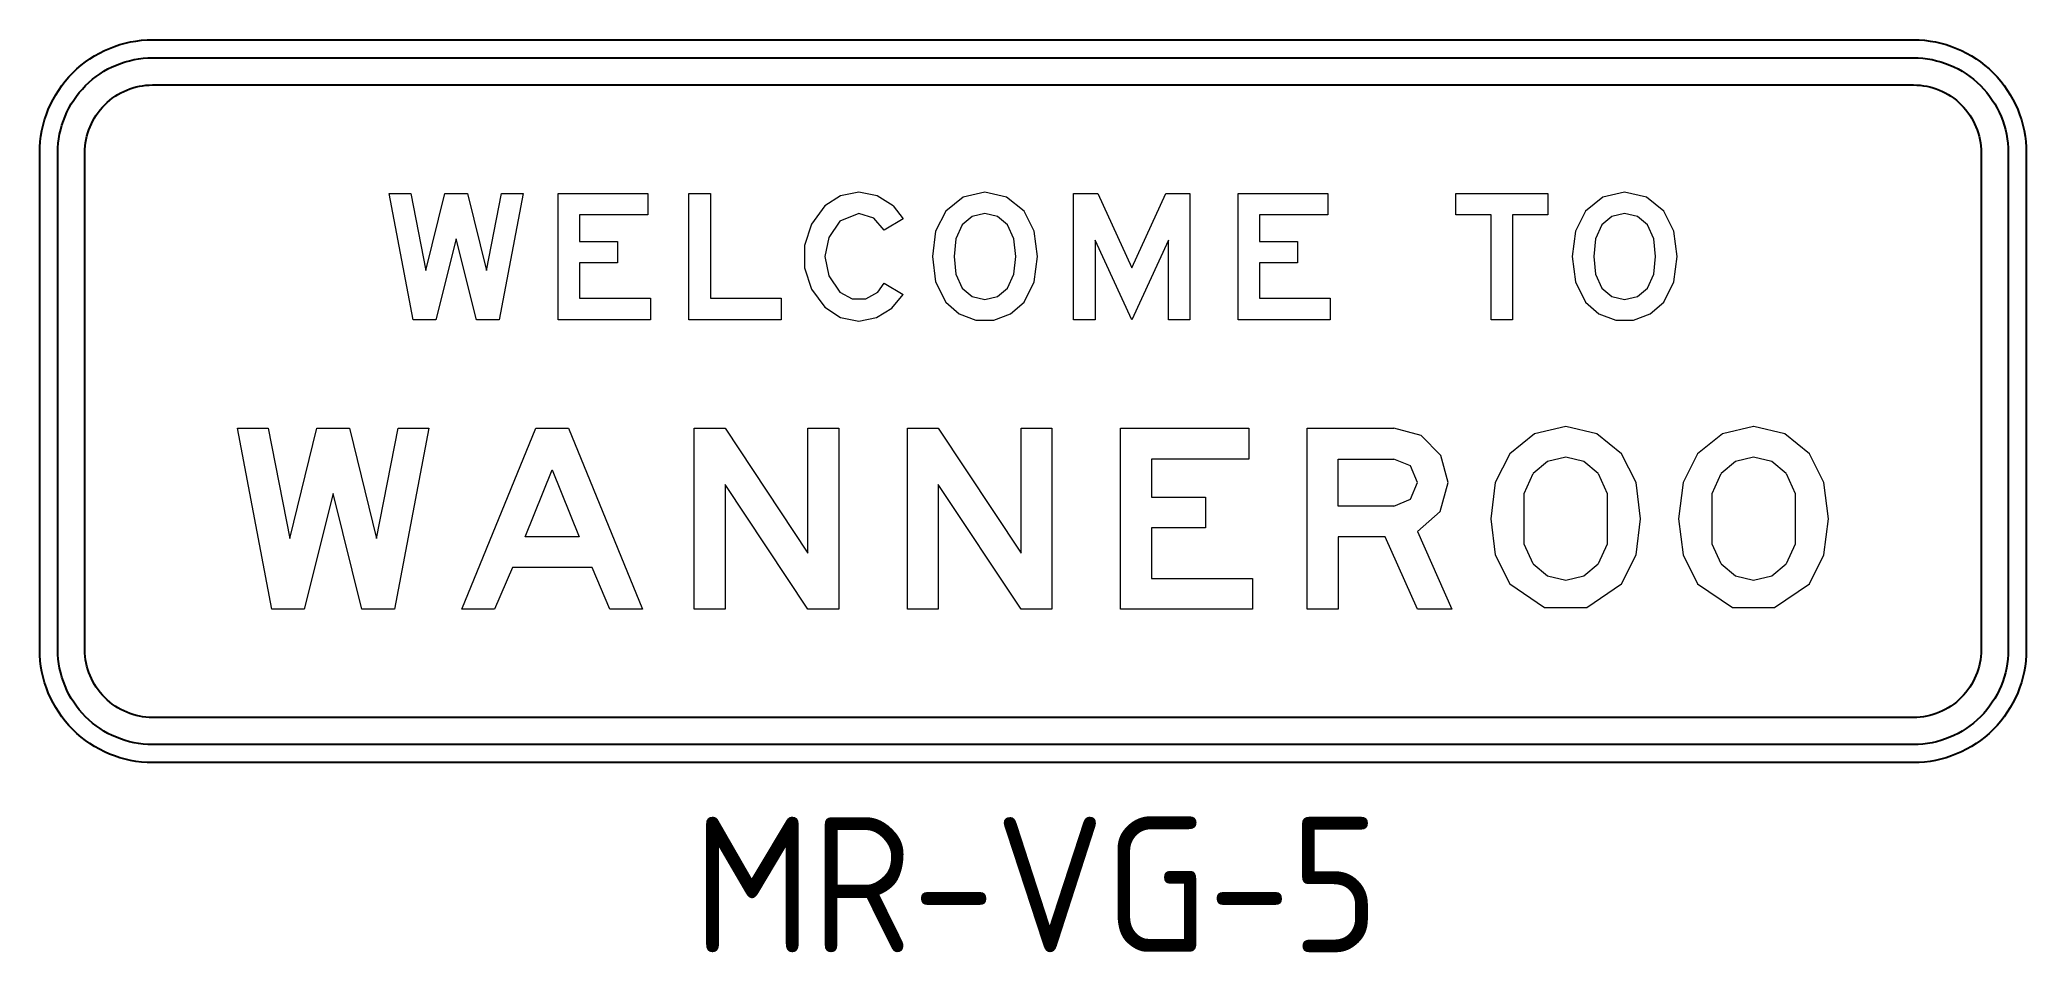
# Model space of a CAD drawing. Extents: x 107 to 143.6, y 201.2 to 218.
import ezdxf
from ezdxf.enums import TextEntityAlignment as Align

# ---------------------------------------------------------------- set-up
doc = ezdxf.new("R2010")
doc.units = 0
doc.layers.add('L18', color=4, linetype='CONTINUOUS')
doc.layers.add('T25', color=1, linetype='CONTINUOUS')
doc.styles.add('ISO', font='iso.shx')

msp = doc.modelspace()

# ---------------------------------------------------------------- linework, layer by layer
at = {"layer": 'L18'}
for points in [[(106.979, 206.732), (106.979, 215.899, -0.414214), (109.063, 217.982), (141.563, 217.982, -0.414214), (143.646, 215.899), (143.646, 206.732, -0.414214), (141.563, 204.649), (109.063, 204.649, -0.414214)], [(107.313, 206.732), (107.313, 215.899, -0.414214), (109.063, 217.649), (141.563, 217.649, -0.414214), (143.313, 215.899), (143.313, 206.732, -0.414214), (141.563, 204.982), (109.063, 204.982, -0.414214)], [(107.813, 206.732), (107.813, 215.899, -0.414214), (109.063, 217.149), (141.563, 217.149, -0.414214), (142.813, 215.899), (142.813, 206.732, -0.414214), (141.563, 205.482), (109.063, 205.482, -0.414214)]]:
    msp.add_lwpolyline(points, format="xyb", close=True, dxfattribs=at)
at = {"layer": 'L18', "lineweight": 0}
for points in [[(113.429, 215.149), (113.826, 215.149), (114.106, 213.726), (114.455, 215.149), (114.876, 215.149), (115.224, 213.726), (115.504, 215.149), (115.901, 215.149), (115.458, 212.816), (115.038, 212.816), (114.665, 214.309), (114.292, 212.816), (113.873, 212.816), (113.429, 215.149), (113.429, 215.149)], [(116.548, 215.149), (118.203, 215.149), (118.203, 214.752), (116.944, 214.752), (116.944, 214.263), (117.644, 214.263), (117.644, 213.866), (116.944, 213.866), (116.944, 213.213), (118.25, 213.213), (118.25, 212.816), (116.548, 212.816), (116.548, 215.149), (116.548, 215.149)], [(118.961, 215.149), (119.357, 215.149), (119.357, 213.213), (120.663, 213.213), (120.663, 212.816), (118.961, 212.816), (118.961, 215.149), (118.961, 215.149)], [(121.469, 214.916), (121.225, 214.582), (121.097, 214.189), (121.097, 213.776), (121.225, 213.382), (121.469, 213.049)], [(122.1, 215.173), (121.76, 215.106), (121.469, 214.916)], [(122.729, 214.916), (122.916, 214.682), (122.566, 214.473), (122.377, 214.692), (122.1, 214.776), (121.75, 214.635), (121.544, 214.337), (121.472, 213.982), (121.544, 213.627), (121.75, 213.329), (121.972, 213.205), (122.226, 213.205), (122.45, 213.329), (122.566, 213.493), (122.916, 213.282)], [(122.729, 214.916), (122.439, 215.106), (122.1, 215.173)], [(124.424, 215.173), (124.023, 215.08), (123.701, 214.823)], [(125.147, 214.823), (124.826, 215.08), (124.424, 215.173)], [(126.063, 215.149), (126.507, 215.149), (127.136, 213.773), (127.766, 215.149), (128.209, 215.149), (128.209, 212.816), (127.812, 212.816), (127.812, 214.285), (127.136, 212.816), (126.46, 214.285), (126.46, 212.816), (126.063, 212.816), (126.063, 215.149), (126.063, 215.149)], [(129.098, 215.149), (130.754, 215.149), (130.754, 214.752), (129.494, 214.752), (129.494, 214.263), (130.194, 214.263), (130.194, 213.866), (129.494, 213.866), (129.494, 213.213), (130.8, 213.213), (130.8, 212.816), (129.098, 212.816), (129.098, 215.149), (129.098, 215.149)], [(133.114, 215.149), (134.816, 215.149), (134.816, 214.752), (134.162, 214.752), (134.162, 212.816), (133.767, 212.816), (133.767, 214.752), (133.114, 214.752), (133.114, 215.149), (133.114, 215.149)], [(136.233, 215.173), (135.831, 215.08), (135.51, 214.823)], [(136.956, 214.823), (136.635, 215.08), (136.233, 215.173)], [(123.701, 214.823), (123.515, 214.449)], [(124.004, 214.566), (123.888, 214.309)], [(124.424, 214.776), (124.189, 214.72), (124.004, 214.566)], [(124.844, 214.566), (124.658, 214.72), (124.424, 214.776)], [(124.96, 214.309), (124.844, 214.566)], [(125.333, 214.449), (125.147, 214.823)], [(135.51, 214.823), (135.323, 214.449)], [(135.813, 214.566), (135.697, 214.309)], [(136.233, 214.776), (135.999, 214.72), (135.813, 214.566)], [(136.653, 214.566), (136.468, 214.72), (136.233, 214.776)], [(136.77, 214.309), (136.653, 214.566)], [(137.142, 214.449), (136.956, 214.823)], [(123.515, 214.449), (123.455, 213.982), (123.515, 213.516)], [(123.888, 214.309), (123.855, 213.982), (123.888, 213.656)], [(124.96, 213.656), (124.995, 213.982), (124.96, 214.309)], [(125.333, 213.516), (125.393, 213.982), (125.333, 214.449)], [(135.323, 214.449), (135.264, 213.982), (135.323, 213.516)], [(135.697, 214.309), (135.663, 213.982), (135.697, 213.656)], [(136.77, 213.656), (136.803, 213.982), (136.77, 214.309)], [(137.142, 213.516), (137.201, 213.982), (137.142, 214.449)], [(123.515, 213.516), (123.701, 213.143)], [(123.888, 213.656), (124.004, 213.399)], [(124.844, 213.399), (124.96, 213.656)], [(125.147, 213.143), (125.333, 213.516)], [(135.323, 213.516), (135.51, 213.143)], [(135.697, 213.656), (135.813, 213.399)], [(136.653, 213.399), (136.77, 213.656)], [(136.956, 213.143), (137.142, 213.516)], [(121.469, 213.049), (121.76, 212.859), (122.1, 212.793)], [(122.1, 212.793), (122.423, 212.859), (122.706, 213.029), (122.916, 213.282)], [(123.701, 213.143), (123.95, 212.926), (124.259, 212.811), (124.589, 212.811), (124.898, 212.926), (125.147, 213.143)], [(124.004, 213.399), (124.189, 213.244), (124.424, 213.19)], [(124.424, 213.19), (124.658, 213.244), (124.844, 213.399)], [(135.51, 213.143), (135.759, 212.926), (136.068, 212.811), (136.398, 212.811), (136.707, 212.926), (136.956, 213.143)], [(135.813, 213.399), (135.999, 213.244), (136.233, 213.19)], [(136.233, 213.19), (136.468, 213.244), (136.653, 213.399)], [(135.146, 210.848), (134.57, 210.714), (134.111, 210.345)], [(136.177, 210.345), (135.718, 210.714), (135.146, 210.848)], [(110.631, 210.816), (111.196, 210.816), (111.597, 208.782), (112.096, 210.816), (112.694, 210.816), (113.197, 208.782), (113.594, 210.816), (114.163, 210.816), (113.528, 207.481), (112.927, 207.481), (112.395, 209.613), (111.863, 207.481), (111.262, 207.481), (110.631, 210.816), (110.631, 210.816)], [(114.771, 207.481), (116.138, 210.816), (116.739, 210.816), (118.106, 207.481), (117.504, 207.481), (117.173, 208.246), (115.704, 208.246), (115.372, 207.481), (114.771, 207.481), (114.771, 207.481)], [(119.06, 210.816), (119.629, 210.816), (121.159, 208.512), (121.159, 210.816), (121.728, 210.816), (121.728, 207.481), (121.159, 207.481), (119.629, 209.781), (119.629, 207.481), (119.06, 207.481), (119.06, 210.816), (119.06, 210.816)], [(122.996, 210.816), (123.561, 210.816), (125.095, 208.512), (125.095, 210.816), (125.66, 210.816), (125.66, 207.481), (125.095, 207.481), (123.561, 209.781), (123.561, 207.481), (122.996, 207.481), (122.996, 210.816), (122.996, 210.816)], [(126.928, 210.816), (129.297, 210.816), (129.297, 210.247), (127.497, 210.247), (127.497, 209.547), (128.495, 209.547), (128.495, 208.979), (127.497, 208.979), (127.497, 208.046), (129.363, 208.046), (129.363, 207.481), (126.928, 207.481), (126.928, 210.816), (126.928, 210.816)], [(130.376, 210.816), (131.975, 210.816)], [(132.409, 208.913), (133.043, 207.481), (132.409, 207.481), (131.811, 208.815), (130.944, 208.815), (130.944, 207.481), (130.376, 207.481), (130.376, 210.816)], [(132.978, 209.813), (132.843, 210.316), (132.478, 210.681), (131.975, 210.816)], [(130.944, 210.247), (131.975, 210.247)], [(131.975, 209.38), (130.944, 209.38), (130.944, 210.247)], [(132.409, 209.813), (132.282, 210.12), (131.975, 210.247)], [(134.111, 210.345), (133.845, 209.813)], [(135.146, 210.28), (134.811, 210.2), (134.545, 209.981)], [(135.744, 209.981), (135.481, 210.2), (135.146, 210.28)], [(136.443, 209.813), (136.177, 210.345)], [(138.612, 210.28), (138.276, 210.2), (138.014, 209.981)], [(139.213, 209.981), (138.947, 210.2), (138.612, 210.28)], [(116.44, 210.047), (116.939, 208.815), (115.937, 208.815), (116.44, 210.047), (116.44, 210.047)], [(131.975, 209.38), (132.282, 209.507), (132.409, 209.813)], [(132.409, 208.913), (132.825, 209.281), (132.978, 209.813)], [(133.845, 209.813), (133.761, 209.147), (133.845, 208.48)], [(134.545, 208.316), (134.377, 208.68), (134.377, 209.613), (134.545, 209.981)], [(135.744, 209.981), (135.911, 209.613), (135.911, 208.68), (135.744, 208.316)], [(136.443, 208.48), (136.527, 209.147), (136.443, 209.813)], [(138.014, 208.316), (137.846, 208.68), (137.846, 209.613), (138.014, 209.981)], [(139.213, 209.981), (139.38, 209.613), (139.38, 208.68), (139.213, 208.316)], [(133.845, 208.48), (134.111, 207.948)], [(134.545, 208.316), (134.811, 208.093), (135.146, 208.013)], [(135.146, 208.013), (135.481, 208.093), (135.744, 208.316)], [(136.177, 207.948), (136.443, 208.48)], [(138.014, 208.316), (138.276, 208.093), (138.612, 208.013)], [(138.612, 208.013), (138.947, 208.093), (139.213, 208.316)], [(134.111, 207.948), (134.756, 207.51), (135.532, 207.51), (136.177, 207.948)]]:
    msp.add_lwpolyline(points, dxfattribs=at)
msp.add_lwpolyline([(138.612, 210.848), (138.039, 210.714), (137.58, 210.345), (137.314, 209.813), (137.23, 209.147), (137.314, 208.48), (137.58, 207.948), (138.225, 207.51), (139.001, 207.51), (139.646, 207.948), (139.912, 208.48), (139.996, 209.147), (139.912, 209.813), (139.646, 210.345), (139.187, 210.714), (138.615, 210.848)], close=True, dxfattribs=at)

# ---------------------------------------------------------------- texts
at = {"layer": 'T25', "style": 'ISO'}
msp.add_text('MR-VG-5', height=2.5, dxfattribs=at).set_placement((125.371, 201.151), align=Align.CENTER)

doc.saveas('drawing.dxf')
